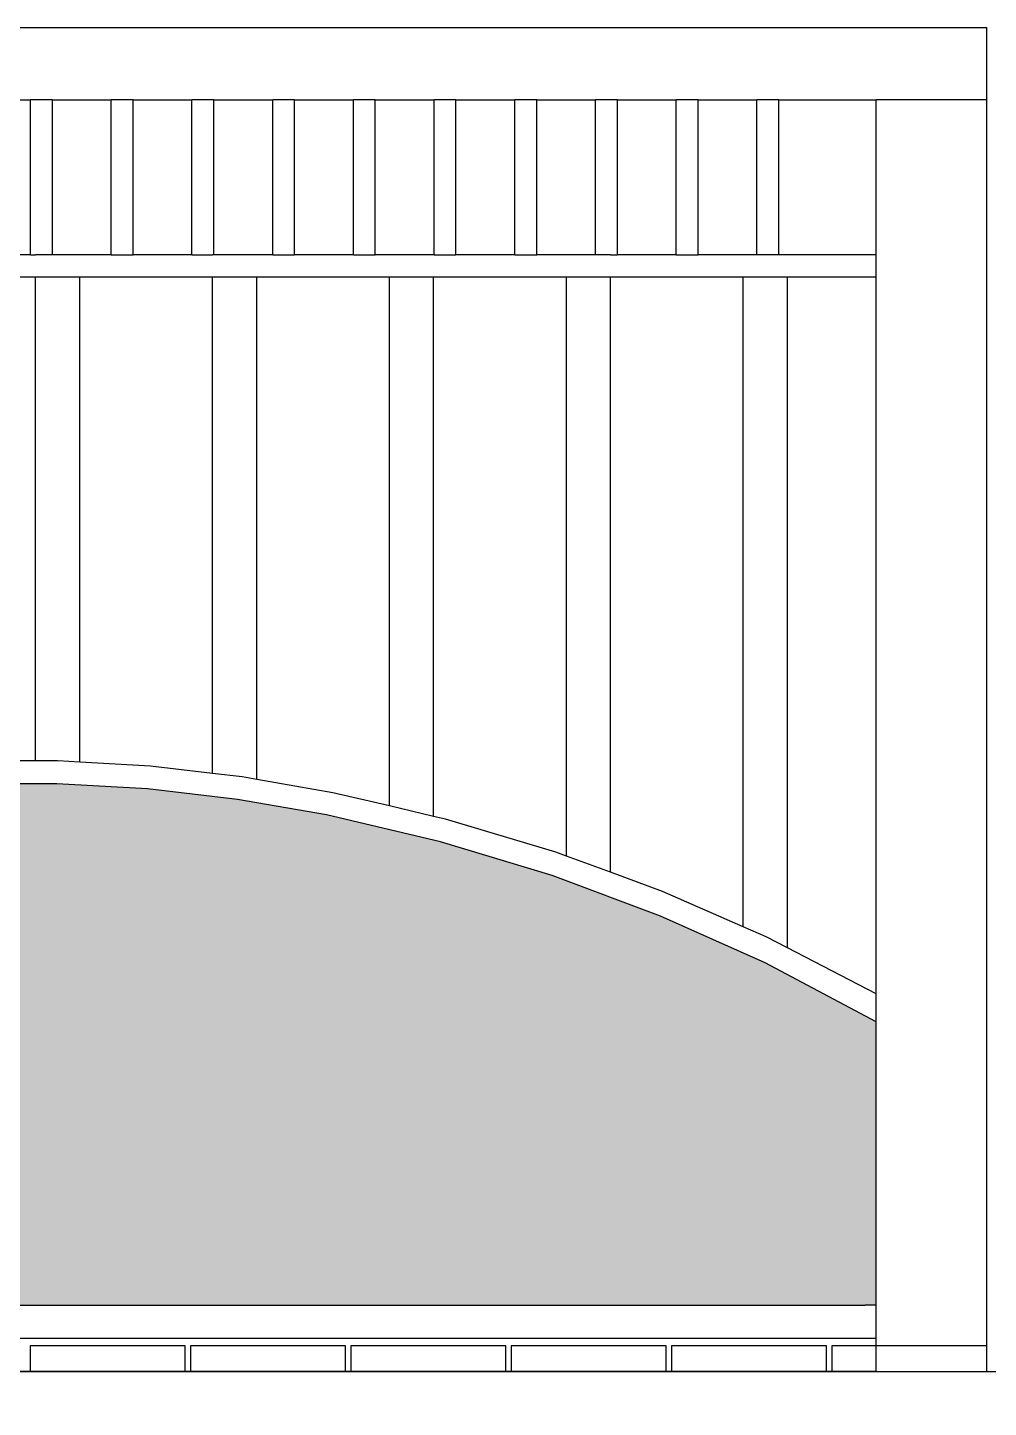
# Model space of a CAD drawing. Extents: x 396092 to 455492, y 17293 to 132793.
# Drawn here: x 433464 to 434333, y 59858 to 61106 of the extents above; entities that cross this region are included whole.
import ezdxf

# ---------------------------------------------------------------- set-up
doc = ezdxf.new("R2010")
doc.units = 0
doc.header["$LTSCALE"] = 1000
doc.header["$MEASUREMENT"] = 0
for name, color, linetype in [('MU', 34, 'Continuous'), ('W-FLOAT_BOWL浮筒', 253, 'Continuous'), ('W-STEEL_FRAME钢架', 3, 'Continuous'), ('W-WOOD_FLOOR木地板', 30, 'Continuous')]:
    doc.layers.add(name, color=color, linetype=linetype)

# ---------------------------------------------------------------- blocks, each defined once
blk = doc.blocks.new('*U4')
at = {"layer": 'W-WOOD_FLOOR木地板'}
blk.add_lwpolyline([(-70, -11.5), (70, -11.5), (70, 11.5), (-70, 11.5)], close=True, dxfattribs=at)

msp = doc.modelspace()

# ---------------------------------------------------------------- hatches: boundary and pattern name
h = msp.add_hatch()
h.set_pattern_fill('HEX', color=8, scale=20)
h.set_pattern_definition([(0, (119873.977, 11692.743), (0, 32.99556), [19.05, -38.1]), (120, (119873.977, 11692.743), (-28.5749932, -16.49778), [19.05, -38.1]), (60, (119893.027, 11692.743), (-28.5749932, 16.49778), [19.05, -38.1])])
h.paths.add_polyline_path([(432353.4, 60675.8), (432438.5, 60746.2), (432517.3, 60821.3), (432571.4, 60881), (432295.9, 60881), (432266.9, 60848.6), (432215.8, 60798.9), (432160.8, 60752.2), (432102.1, 60708.6), (432040, 60668.4), (431974.7, 60631.8), (431906.6, 60598.9), (431836, 60569.8), (431763.2, 60544.7), (431688.5, 60523.7), (431631.5, 60510.7), (431631.5, 60346.9), (431737.2, 60372.8), (431849.9, 60407.8), (431959.3, 60449.2), (432064.9, 60497), (432166.1, 60550.9), (432262.4, 60610.6)])
h.paths.add_polyline_path([(434231.5, 60207.3), (434131.2, 60260.5), (434036.6, 60302.8), (433938.6, 60339.4), (433837.6, 60369.9), (433734.3, 60394.4), (433653.9, 60408.4), (433572.6, 60417.8), (433490.6, 60422.5), (433408.5, 60422.6), (433326.6, 60418), (433245.2, 60408.8), (433164.8, 60395), (433085.7, 60376.6), (433004.2, 60352.3), (432925.2, 60323), (432849.1, 60288.7), (432776.4, 60249.8), (432587.2, 60130.7), (432460.4, 60062.6), (432327.7, 60002.6), (432190, 59951), (434221.7, 59951), (434231.5, 59951)])
h.paths.add_polyline_path([(434602.5, 60022.1), (434525, 60088.5), (434451.5, 60142.7), (434451.5, 59951), (434673.7, 59951)])
h.paths.add_polyline_path([(436299.4, 60747.5), (436367.4, 60795), (436431.4, 60846.2), (436469.3, 60881), (434498.4, 60881), (434534.8, 60847.5), (434597.1, 60797.4), (434663.3, 60750.8), (434733, 60707.9), (434806, 60668.9), (434882, 60634), (434960.6, 60603.2), (435041.5, 60576.9), (435124.3, 60555), (435208.7, 60537.7), (435294.3, 60525), (435382.9, 60516.8), (435471.9, 60513.7), (435561, 60515.5), (435649.8, 60522.3), (435737.8, 60534.1), (435824.6, 60550.7), (435909.8, 60572.1), (435993.2, 60598.3), (436074.1, 60629.1), (436152.4, 60664.3), (436227.6, 60703.8)], flags=17)
h.paths.add_polyline_path([(434943.7, 60586.8), (434862.1, 60619.2), (434783.4, 60656.1), (434707.9, 60697.3), (434635.8, 60742.5), (434567.7, 60791.7), (434503.7, 60844.6), (434465.3, 60881), (434451.5, 60881), (434451.5, 60750.6), (434580.1, 60659.2), (434669.1, 60607.3), (434762.5, 60560.8), (434859.6, 60519.9), (434960, 60485), (435063.2, 60456), (435168.6, 60433.3), (435275.8, 60416.8), (435384.1, 60406.8), (435492.9, 60403.2), (435601.9, 60406), (435727, 60416.8), (435850.8, 60434.8), (435972.8, 60460.2), (436092.3, 60492.6), (436208.7, 60532), (436321.4, 60578.2), (436429.8, 60630.8), (436533.4, 60689.8), (436631.7, 60754.7), (436724, 60825.2), (436787.4, 60881), (436502.4, 60881), (436462.9, 60843.6), (436397.6, 60789.8), (436327.9, 60739.9), (436254.3, 60694), (436177.1, 60652.4), (436096.5, 60615.3), (436013.1, 60582.9), (435927.2, 60555.2), (435839.1, 60532.6), (435749.4, 60514.9), (435658.5, 60502.4), (435566.7, 60495.1), (435474.5, 60493), (435382.3, 60496.2), (435290.7, 60504.5), (435201.6, 60517.8), (435113.8, 60536), (435027.7, 60559)])
h.paths.add_polyline_path([(437051.5, 60397.1), (436902.5, 60365.8), (436766.1, 60328.5), (436633.2, 60283.5), (436504.4, 60230.9), (436380.3, 60171.1), (436261.6, 60104.3), (436148.8, 60030.8), (436042.5, 59951), (437041.7, 59951), (437051.5, 59951)])
h.paths.add_polyline_path([(438074.9, 60192.4), (438014.6, 60231.9), (437951.4, 60268), (437885.4, 60300.6), (437816.9, 60329.6), (437746.3, 60354.8), (437673.8, 60376.1), (437599.8, 60393.4), (437524.6, 60406.7), (437448.5, 60415.8), (437371.8, 60420.8), (437294.9, 60421.6), (437218.1, 60418.3), (437151.5, 60411.7), (437151.5, 59951), (438231.5, 59951), (438231.5, 60058.9), (438185.3, 60104), (438131.8, 60149.7)])
h.paths.add_polyline_path([(438231.5, 60815), (438199.9, 60842.1), (438160, 60881), (437932, 60881), (438004.2, 60813.7), (438105.5, 60732.6), (438214, 60658), (438231.5, 60647.7)])
h.paths.add_polyline_path([(438231.5, 60881), (438192.7, 60881), (438231.5, 60844.3)], flags=16)
h.paths.add_polyline_path([(439088.1, 60881), (438391.5, 60881), (438391.5, 60723.4), (438455.1, 60684.1), (438536.5, 60640.7), (438621.4, 60602.1), (438709.4, 60568.5), (438799.9, 60540.1), (438892.7, 60516.9), (438987.2, 60499.1), (439082.9, 60486.8), (439150, 60482.1)])
h.paths.add_polyline_path([(439153.3, 60461.3), (439095.5, 60464.9), (439003, 60475.7), (438911.6, 60491.6), (438821.6, 60512.5), (438733.6, 60538.2), (438647.7, 60568.6), (438564.5, 60603.6), (438484.3, 60643.2), (438407.3, 60687), (438391.5, 60697.3), (438391.5, 60559.1), (438449.7, 60530.1), (438568.7, 60480.2), (438691.6, 60437.4), (438818, 60402), (438947.1, 60374), (439078.2, 60353.8), (439171.3, 60345)])

# ---------------------------------------------------------------- linework, layer by layer
at = {"layer": 'MU', "color": 37}
for p, q in [((430891.5, 61106.4), (434331.5, 61106.4)), ((434331.5, 59891), (434331.5, 61106.4)), ((433413.5, 61041), (433466.7, 61041)), ((433486.5, 61041), (433466.7, 61041)), ((433466.7, 60901), (433466.7, 61041)), ((433486.5, 60901), (433486.5, 61041)), ((433486.5, 61041), (433539.7, 61041)), ((433559.5, 61041), (433539.7, 61041)), ((433539.7, 60901), (433539.7, 61041)), ((433559.5, 60901), (433559.5, 61041)), ((433559.5, 61041), (433612.7, 61041)), ((433632.5, 61041), (433612.7, 61041)), ((433612.7, 60901), (433612.7, 61041)), ((433632.5, 60901), (433632.5, 61041)), ((433632.5, 61041), (433685.7, 61041)), ((433705.5, 61041), (433685.7, 61041)), ((433685.7, 60901), (433685.7, 61041)), ((433705.5, 60901), (433705.5, 61041)), ((433705.5, 61041), (433758.7, 61041)), ((433778.5, 61041), (433758.7, 61041)), ((433758.7, 60901), (433758.7, 61041)), ((433778.5, 60901), (433778.5, 61041)), ((433778.5, 61041), (433831.7, 61041)), ((433851.5, 61041), (433831.7, 61041)), ((433831.7, 60901), (433831.7, 61041)), ((433851.5, 60901), (433851.5, 61041)), ((433851.5, 61041), (433904.7, 61041)), ((433924.5, 61041), (433904.7, 61041)), ((433904.7, 60901), (433904.7, 61041)), ((433924.5, 60901), (433924.5, 61041)), ((433924.5, 61041), (433977.7, 61041)), ((433997.5, 61041), (433977.7, 61041)), ((433977.7, 60901), (433977.7, 61041)), ((433997.5, 60901), (433997.5, 61041)), ((433997.5, 61041), (434050.7, 61041)), ((434070.5, 61041), (434050.7, 61041)), ((434050.7, 60901), (434050.7, 61041)), ((434070.5, 60901), (434070.5, 61041)), ((434070.5, 61041), (434123.7, 61041)), ((434143.5, 61041), (434123.7, 61041)), ((434123.7, 60901), (434123.7, 61041)), ((434143.5, 60901), (434143.5, 61041)), ((434143.5, 61041), (434231.5, 61041)), ((434331.5, 61041), (434231.5, 61041)), ((434231.5, 60901), (434231.5, 61041)), ((433466.7, 60901), (433413.5, 60901)), ((433466.7, 60901), (433471.3, 60901)), ((433486.5, 60901), (433471.3, 60901)), ((433511.3, 60901), (433486.5, 60901)), ((433539.7, 60901), (433511.3, 60901)), ((433539.7, 60901), (433559.5, 60901)), ((433612.7, 60901), (433559.5, 60901)), ((433612.7, 60901), (433631.3, 60901)), ((433632.5, 60901), (433631.3, 60901)), ((433671.3, 60901), (433632.5, 60901)), ((433685.7, 60901), (433671.3, 60901)), ((433685.7, 60901), (433705.5, 60901)), ((433758.7, 60901), (433705.5, 60901)), ((433758.7, 60901), (433778.5, 60901)), ((433791.3, 60901), (433778.5, 60901)), ((433831.3, 60901), (433791.3, 60901)), ((433831.7, 60901), (433831.3, 60901)), ((433831.7, 60901), (433851.5, 60901)), ((433904.7, 60901), (433851.5, 60901)), ((433904.7, 60901), (433924.5, 60901)), ((433951.3, 60901), (433924.5, 60901)), ((433977.7, 60901), (433951.3, 60901)), ((433991.3, 60901), (433977.7, 60901)), ((433991.3, 60901), (433997.5, 60901)), ((434050.7, 60901), (433997.5, 60901)), ((434050.7, 60901), (434070.5, 60901)), ((434111.3, 60901), (434070.5, 60901)), ((434123.7, 60901), (434111.3, 60901)), ((434143.5, 60901), (434123.7, 60901)), ((434151.3, 60901), (434143.5, 60901)), ((434231.5, 60901), (434151.3, 60901)), ((434231.5, 60881), (434231.5, 60901)), ((433351.3, 60881), (433471.3, 60881)), ((433471.3, 60443.2), (433471.3, 60881)), ((433471.3, 60881), (433511.3, 60881)), ((433511.3, 60442), (433511.3, 60881)), ((433511.3, 60881), (433631.3, 60881)), ((433631.3, 60431.8), (433631.3, 60881)), ((433631.3, 60881), (433671.3, 60881)), ((433671.3, 60426.4), (433671.3, 60881)), ((433671.3, 60881), (433791.3, 60881)), ((433791.3, 60402.4), (433791.3, 60881)), ((433791.3, 60881), (433831.3, 60881)), ((433831.3, 60393), (433831.3, 60881)), ((433831.3, 60881), (433951.3, 60881)), ((433951.3, 60357.1), (433951.3, 60881)), ((433951.3, 60881), (433991.3, 60881)), ((433991.3, 60342.4), (433991.3, 60881)), ((433991.3, 60881), (434111.3, 60881)), ((434111.3, 60293.1), (434111.3, 60881)), ((434111.3, 60881), (434151.3, 60881)), ((434151.3, 60274), (434151.3, 60881)), ((434151.3, 60881), (434231.5, 60881)), ((434231.5, 59951), (434231.5, 60881)), ((433471.3, 60443.2), (433407.7, 60443.3)), ((433491.5, 60443.2), (433471.3, 60443.2)), ((433511.3, 60442), (433491.5, 60443.2)), ((433575.2, 60438.3), (433511.3, 60442)), ((433631.3, 60431.8), (433575.2, 60438.3)), ((433658.2, 60428.7), (433631.3, 60431.8)), ((433671.3, 60426.4), (433658.2, 60428.7)), ((433740.2, 60414.4), (433671.3, 60426.4)), ((433490.6, 60422.5), (433408.5, 60422.6)), ((433572.6, 60417.8), (433490.6, 60422.5)), ((433653.9, 60408.4), (433572.6, 60417.8)), ((433791.3, 60402.4), (433740.2, 60414.4)), ((433734.3, 60394.4), (433653.9, 60408.4)), ((433831.3, 60393), (433791.3, 60402.4)), ((433837.6, 60369.9), (433734.3, 60394.4)), ((433842.1, 60390.5), (433831.3, 60393)), ((433941.7, 60360.6), (433842.1, 60390.5)), ((433938.6, 60339.4), (433837.6, 60369.9)), ((433951.3, 60357.1), (433941.7, 60360.6)), ((433991.3, 60342.4), (433951.3, 60357.1)), ((434036.6, 60302.8), (433938.6, 60339.4)), ((434038.4, 60325.1), (433991.3, 60342.4)), ((434111.3, 60293.1), (434038.4, 60325.1)), ((434131.2, 60260.5), (434036.6, 60302.8)), ((434131.9, 60284), (434111.3, 60293.1)), ((434151.3, 60274), (434131.9, 60284)), ((434231.5, 60232.5), (434151.3, 60274)), ((434231.5, 60207.3), (434131.2, 60260.5)), ((432190, 59951), (434221.7, 59951)), ((434231.5, 59951), (434221.7, 59951)), ((434231.5, 59921), (434231.5, 59951)), ((431631.5, 59921), (434231.5, 59921)), ((434231.5, 59891), (434231.5, 59921)), ((434231.5, 59891), (431631.5, 59891)), ((434231.5, 59891), (434331.5, 59891))]:
    msp.add_line(p, q, dxfattribs=at)
at = {"layer": 'W-STEEL_FRAME钢架', "elevation": 3000}
msp.add_lwpolyline([(415731.5, 59791), (406061.5, 59791), (406061.5, 59891), (440561.5, 59891), (440561.5, 59791), (438391.5, 59791)], dxfattribs=at)

# ---------------------------------------------------------------- block references
at = {"layer": 'W-FLOAT_BOWL浮筒', "color": 0, "linetype": 'ByBlock', "lineweight": -2, "transparency": 16777216}
for p in [(433536.5, 59902.5, 3000), (433681.5, 59902.5, 3000), (433826.5, 59902.5, 3000), (433971.5, 59902.5, 3000), (434116.5, 59902.5, 3000), (434261.5, 59902.5, 3000)]:
    msp.add_blockref('*U4', p, dxfattribs=at)

doc.saveas('drawing.dxf')
